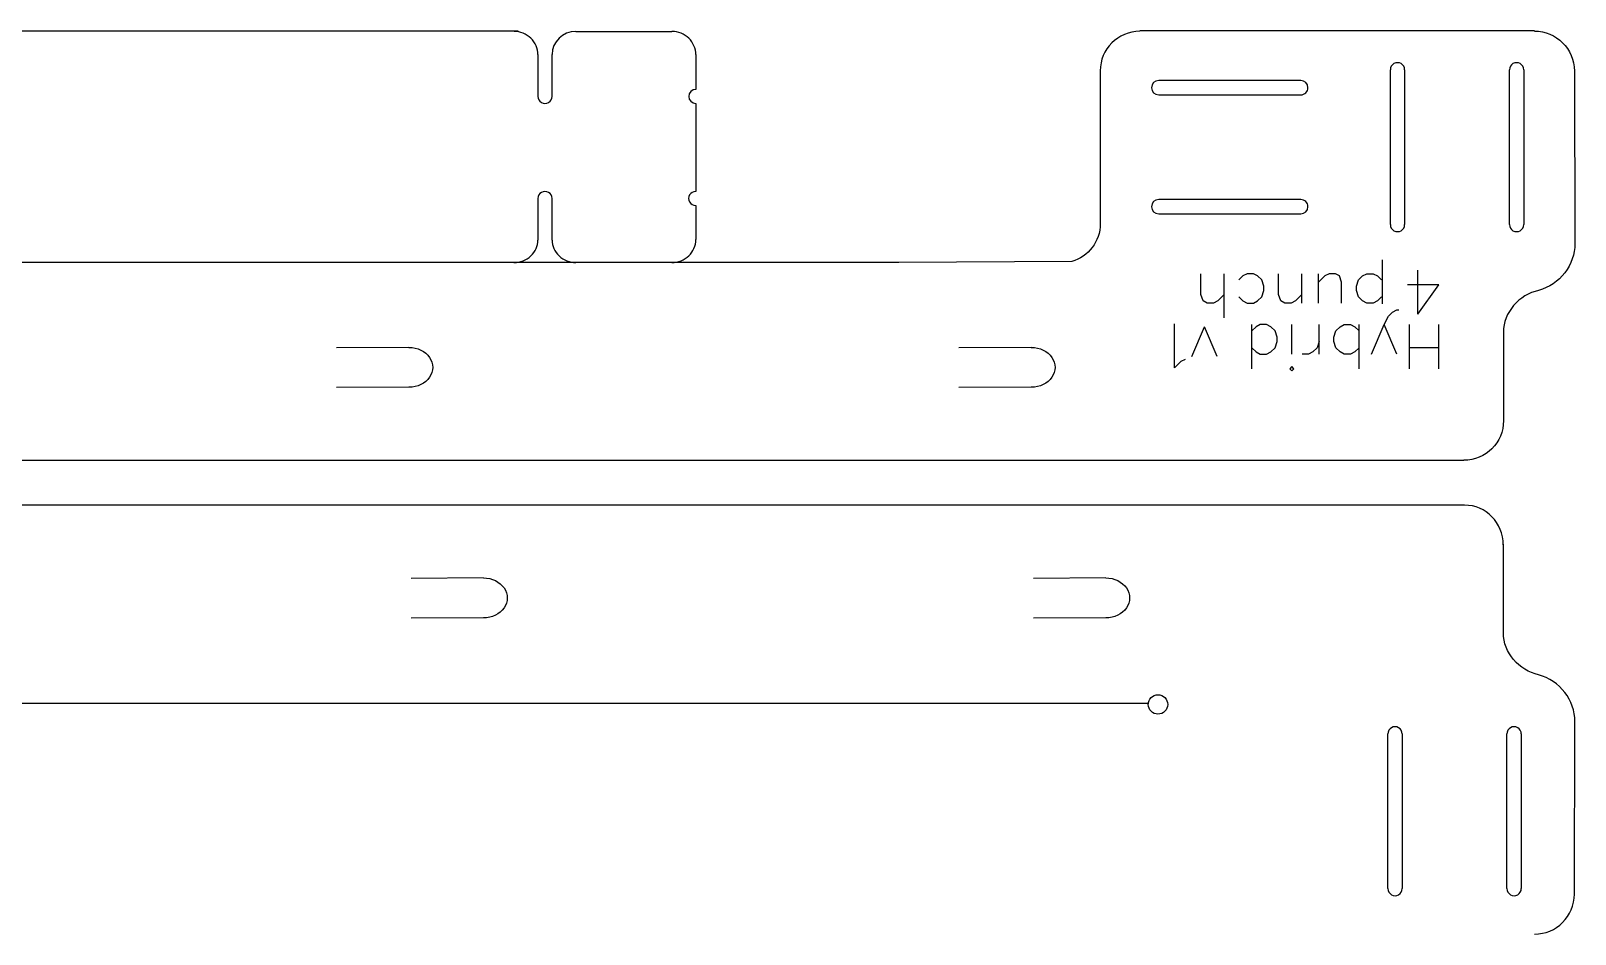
# Model space of a CAD drawing. Extents: x 6 to 576, y 64 to 1092.
# Drawn here: x 202.3 to 396.8, y 175.4 to 289.2 of the extents above; entities that cross this region are included whole.
import ezdxf

# ---------------------------------------------------------------- set-up
doc = ezdxf.new("R2010")
doc.units = 0
doc.layers.add('Layer_1', color=7, linetype='CONTINUOUS')

msp = doc.modelspace()

# ---------------------------------------------------------------- linework, layer by layer
at = {"layer": 'Layer_1', "color": 7}
for p, q in [((263.674453, 289.160745), (12.832794, 289.160745)), ((270.937646, 289.139314), (283.039476, 289.139314)), ((391.730574, 289.216361), (341.994807, 289.216361)), ((266.13694, 286.216832), (266.13694, 280.95636)), ((267.937218, 280.95636), (267.937218, 286.216832)), ((286.03993, 286.216832), (286.03993, 281.83311)), ((336.994103, 284.159856), (336.994103, 264.926314)), ((396.760091, 284.151759), (396.804092, 262.395043)), ((286.03993, 280.079637), (286.03993, 268.974201)), ((266.13694, 268.097478), (266.13694, 262.836995)), ((267.937218, 262.836995), (267.937218, 268.097478)), ((286.040883, 267.221675), (286.040883, 262.903561)), ((311.601062, 260.027805), (61.414819, 260.027805)), ((333.48041, 260.139038), (311.601062, 260.027805)), ((387.799818, 251.222456), (387.797172, 240.032988)), ((186.348227, 235.08347), (374.296331, 235.08347)), ((374.296331, 235.08347), (382.80303, 235.082941)), ((218.182693, 229.431769), (30.234591, 229.431769)), ((382.892432, 229.431769), (218.182693, 229.431769)), ((387.799818, 213.327122), (387.797172, 224.516584)), ((92.929869, 204.487435), (343.116112, 204.487435)), ((345.493869, 204.308727), (345.493869, 204.308727)), ((396.760091, 180.397823), (396.804092, 202.154524))]:
    msp.add_line(p, q, dxfattribs=at)
at = {"layer": 'Layer_1', "color": 1}
for p, q in [((373.550736, 264.805765), (373.550736, 284.305773)), ((375.350749, 284.305773), (375.350749, 264.805765)), ((388.550732, 264.805765), (388.550732, 284.305773)), ((390.350745, 284.305773), (390.350745, 264.805765)), ((362.263849, 282.955763), (344.363834, 282.955763)), ((343.463854, 282.055783), (343.463854, 282.055783)), ((344.363834, 281.155776), (362.263849, 281.155776)), ((363.163855, 282.055783), (363.163855, 282.055783)), ((343.463854, 267.055752), (343.463854, 267.055752)), ((362.263849, 267.955767), (344.363834, 267.955767)), ((363.163855, 267.055752), (363.163855, 267.055752)), ((344.363834, 266.155772), (362.263849, 266.155772)), ((249.888761, 249.317308), (240.764049, 249.270543)), ((328.301271, 249.317302), (319.176559, 249.270537)), ((249.888364, 244.2876), (240.763044, 244.264131)), ((328.300874, 244.287594), (319.175553, 244.264126)), ((259.284301, 220.251114), (250.159599, 220.204349)), ((337.69681, 220.251111), (328.572098, 220.204346)), ((259.28393, 215.221406), (250.158594, 215.197937)), ((337.696413, 215.221403), (328.571093, 215.197935)), ((373.245115, 181.09934), (373.245115, 200.599351)), ((375.045129, 200.599351), (375.045129, 181.09934)), ((388.245112, 181.09934), (388.245112, 200.599351)), ((390.045125, 200.599351), (390.045125, 181.09934))]:
    msp.add_line(p, q, dxfattribs=at)
at = {"layer": 'Layer_1', "color": 5}
for p, q in [((372.548997, 254.794209), (372.548997, 260.350454)), ((377.023101, 253.498301), (377.023101, 259.054546)), ((349.683573, 255.963779), (349.683573, 258.609607)), ((352.593989, 253.053362), (352.593989, 258.609607)), ((354.975239, 258.345023), (354.446073, 257.815857)), ((355.504406, 258.609607), (354.975239, 258.345023)), ((356.298156, 258.609607), (355.504406, 258.609607)), ((356.827323, 258.345023), (356.298156, 258.609607)), ((357.356489, 257.815857), (356.827323, 258.345023)), ((357.621073, 257.022112), (357.356489, 257.815857)), ((357.621073, 256.492945), (357.621073, 257.022112)), ((359.473156, 255.963779), (359.473156, 258.609607)), ((362.383573, 254.905445), (362.383573, 258.609607)), ((364.500239, 254.905445), (364.500239, 258.609607)), ((365.293989, 258.345023), (364.500239, 257.551273)), ((365.823156, 258.609607), (365.293989, 258.345023)), ((366.616906, 258.609607), (365.823156, 258.609607)), ((367.146073, 258.345023), (366.616906, 258.609607)), ((367.410656, 257.551273), (367.146073, 258.345023)), ((367.410656, 254.905445), (367.410656, 257.551273)), ((369.262739, 257.022112), (369.527323, 257.815857)), ((369.262739, 256.492945), (369.262739, 257.022112)), ((369.527323, 257.815857), (370.056489, 258.345023)), ((370.056489, 258.345023), (370.585656, 258.609607)), ((370.585656, 258.609607), (371.379406, 258.609607)), ((371.379406, 258.609607), (371.908573, 258.345023)), ((371.908573, 258.345023), (372.437739, 257.815857)), ((379.668934, 257.202468), (375.700184, 257.202468)), ((377.023101, 253.498301), (379.668934, 257.202468)), ((349.948156, 255.170029), (349.683573, 255.963779)), ((350.477323, 254.905445), (349.948156, 255.170029)), ((351.271073, 254.905445), (350.477323, 254.905445)), ((351.800239, 255.170029), (351.271073, 254.905445)), ((352.593989, 255.963779), (351.800239, 255.170029)), ((354.446073, 255.699195), (354.975239, 255.170029)), ((354.975239, 255.170029), (355.504406, 254.905445)), ((355.504406, 254.905445), (356.298156, 254.905445)), ((356.298156, 254.905445), (356.827323, 255.170029)), ((356.827323, 255.170029), (357.356489, 255.699195)), ((357.356489, 255.699195), (357.621073, 256.492945)), ((359.737739, 255.170029), (359.473156, 255.963779)), ((360.266906, 254.905445), (359.737739, 255.170029)), ((361.060656, 254.905445), (360.266906, 254.905445)), ((361.589823, 255.170029), (361.060656, 254.905445)), ((362.383573, 255.963779), (361.589823, 255.170029)), ((369.527323, 255.699195), (369.262739, 256.492945)), ((370.056489, 255.170029), (369.527323, 255.699195)), ((370.585656, 254.905445), (370.056489, 255.170029)), ((371.379406, 254.905445), (370.585656, 254.905445)), ((371.908573, 255.170029), (371.379406, 254.905445)), ((372.437739, 255.699195), (371.908573, 255.170029)), ((372.775004, 252.185454), (373.30417, 253.243788)), ((373.30417, 253.243788), (373.833337, 253.772954)), ((373.833337, 253.772954), (374.362504, 254.037538)), ((374.362504, 254.037538), (374.627087, 254.037538)), ((346.369852, 246.740438), (346.369852, 252.296688)), ((348.555045, 248.185862), (350.142545, 251.890029)), ((351.730045, 248.185862), (350.142545, 251.890029)), ((356.106254, 246.629204), (356.106254, 252.185454)), ((356.63542, 251.920871), (356.106254, 251.391704)), ((357.164587, 252.185454), (356.63542, 251.920871)), ((357.958337, 252.185454), (357.164587, 252.185454)), ((358.487504, 251.920871), (357.958337, 252.185454)), ((359.01667, 251.391704), (358.487504, 251.920871)), ((359.281254, 250.597954), (359.01667, 251.391704)), ((361.133337, 248.481288), (361.133337, 252.185454)), ((364.57292, 248.481288), (364.57292, 252.185454)), ((366.425004, 250.597954), (366.689587, 251.391704)), ((366.689587, 251.391704), (367.218754, 251.920871)), ((367.218754, 251.920871), (367.74792, 252.185454)), ((367.74792, 252.185454), (368.54167, 252.185454)), ((368.54167, 252.185454), (369.070837, 251.920871)), ((369.070837, 251.920871), (369.600004, 251.391704)), ((369.600004, 246.629204), (369.600004, 252.185454)), ((371.187504, 248.481288), (372.775004, 252.185454)), ((374.362504, 248.481288), (372.775004, 252.185454)), ((375.950004, 246.629204), (375.950004, 252.185454)), ((379.65417, 246.629204), (379.65417, 252.185454)), ((356.106254, 249.275038), (356.63542, 248.745871)), ((358.487504, 248.745871), (359.01667, 249.275038)), ((359.01667, 249.275038), (359.281254, 250.068788)), ((359.281254, 250.068788), (359.281254, 250.597954)), ((364.308337, 249.275038), (363.77917, 248.745871)), ((364.57292, 250.068788), (364.308337, 249.275038)), ((366.425004, 250.068788), (366.425004, 250.597954)), ((366.689587, 249.275038), (366.425004, 250.068788)), ((367.218754, 248.745871), (366.689587, 249.275038)), ((369.600004, 249.275038), (369.070837, 248.745871)), ((379.65417, 249.275038), (375.950004, 249.275038)), ((347.163602, 247.534188), (346.369852, 246.740438)), ((347.692768, 247.798771), (347.163602, 247.534188)), ((356.63542, 248.745871), (357.164587, 248.481288)), ((357.164587, 248.481288), (357.958337, 248.481288)), ((357.958337, 248.481288), (358.487504, 248.745871)), ((363.250004, 248.481288), (362.456254, 248.481288)), ((363.77917, 248.745871), (363.250004, 248.481288)), ((367.74792, 248.481288), (367.218754, 248.745871)), ((368.54167, 248.481288), (367.74792, 248.481288)), ((369.070837, 248.745871), (368.54167, 248.481288)), ((361.133337, 246.893788), (360.868754, 246.629204)), ((360.868754, 246.629204), (361.133337, 246.364621)), ((361.39792, 246.629204), (361.133337, 246.893788)), ((361.133337, 246.364621), (361.39792, 246.629204))]:
    msp.add_line(p, q, dxfattribs=at)
at = {"layer": 'Layer_1', "color": 7}
for points in [[(265.258126, 288.283343), (264.695429, 288.831415), (263.932248, 289.139317), (263.136475, 289.139314)], [(266.13694, 286.216832), (266.136942, 286.991924), (265.820823, 287.735271), (265.258126, 288.283343)], [(270.937646, 289.139314), (269.280549, 289.139301), (267.937215, 287.830864), (267.937218, 286.216832)], [(285.16112, 288.283339), (284.598425, 288.831411), (283.835247, 289.139315), (283.039476, 289.139314)], [(286.03993, 286.216832), (286.039932, 286.991922), (285.723814, 287.735268), (285.16112, 288.283339)], [(341.99449, 289.16011), (339.224461, 289.16011), (336.994103, 286.929858), (336.994103, 284.159856)], [(391.698136, 289.194638), (394.468138, 289.194638), (396.698338, 286.964412), (396.760091, 284.151759)], [(266.13694, 280.95636), (266.13694, 280.643129), (266.308506, 280.353691), (266.58701, 280.197075)], [(266.58701, 280.197075), (266.865514, 280.04046), (267.208645, 280.04046), (267.487149, 280.197075)], [(267.487149, 280.197075), (267.765653, 280.353691), (267.937218, 280.643129), (267.937218, 280.95636)], [(286.03993, 281.83311), (285.544255, 281.831114), (285.143514, 281.439171), (285.143514, 280.956373)], [(285.143514, 280.956373), (285.143514, 280.473575), (285.544255, 280.081632), (286.03993, 280.079637)], [(266.58701, 268.856762), (266.308506, 268.700146), (266.13694, 268.410709), (266.13694, 268.097478)], [(267.487149, 268.856762), (267.208645, 269.013378), (266.865514, 269.013378), (266.58701, 268.856762)], [(267.937218, 268.097478), (267.937218, 268.410709), (267.765653, 268.700146), (267.487149, 268.856762)], [(285.26039, 268.535829), (285.099596, 268.264564), (285.099596, 267.930351), (285.26039, 267.659086)], [(286.03993, 268.974201), (285.718343, 268.974201), (285.421184, 268.807095), (285.26039, 268.535829)], [(285.26039, 267.659086), (285.421184, 267.387821), (285.718343, 267.220715), (286.03993, 267.220715)], [(336.999077, 264.926314), (336.999077, 262.649807), (335.491693, 260.741209), (333.417386, 260.132278)], [(265.257036, 260.848196), (265.820074, 261.376296), (266.136386, 262.092554), (266.136385, 262.8394)], [(267.937747, 262.8394), (267.937746, 262.092551), (268.25406, 261.376291), (268.817102, 260.84819)], [(285.161513, 260.867978), (285.724565, 261.407847), (286.040884, 262.140069), (286.040883, 262.903561)], [(263.134094, 260.023413), (263.930352, 260.023412), (264.693997, 260.320095), (265.257036, 260.848196)], [(268.817102, 260.84819), (269.380144, 260.32009), (270.143793, 260.023408), (270.940054, 260.023413)], [(283.038524, 260.024818), (283.834798, 260.024814), (284.598461, 260.328108), (285.161513, 260.867978)], [(396.804092, 262.395043), (396.82764, 259.778366), (394.903484, 257.186693), (392.230663, 256.50719)], [(392.230663, 256.50719), (389.777975, 255.948576), (387.768491, 253.728774), (387.799818, 251.222456)], [(387.803496, 240.083749), (387.803496, 237.313728), (385.573826, 235.084018), (382.803797, 235.084018)], [(387.773492, 224.430483), (387.773492, 227.201366), (385.596739, 229.431769), (382.892432, 229.431769)], [(392.230663, 208.042376), (389.777975, 208.601002), (387.768491, 210.820795), (387.799818, 213.327122)], [(396.804092, 202.154524), (396.82764, 204.771211), (394.903484, 207.362881), (392.230663, 208.042376)], [(343.046711, 204.308727), (343.046712, 204.984486), (343.594518, 205.532298), (344.270277, 205.532306)], [(344.270277, 203.085148), (343.594518, 203.085156), (343.046712, 203.632969), (343.046711, 204.308727)], [(344.270277, 205.532306), (344.594793, 205.532309), (344.906018, 205.403399), (345.135486, 205.173933)], [(345.135486, 205.173933), (345.364955, 204.944467), (345.493869, 204.633243), (345.493869, 204.308727)], [(345.493869, 204.308727), (345.493869, 203.984212), (345.364955, 203.672988), (345.135486, 203.443522)], [(345.135486, 203.443522), (344.906018, 203.214056), (344.594793, 203.085145), (344.270277, 203.085148)], [(391.698136, 175.354944), (394.468138, 175.354944), (396.698338, 177.58517), (396.760091, 180.397823)]]:
    msp.add_open_spline(points, degree=3, dxfattribs=at)
at = {"layer": 'Layer_1', "color": 1}
for points in [[(374.000739, 285.085202), (373.722276, 284.924431), (373.550736, 284.627315), (373.550736, 284.305773)], [(374.900746, 285.085202), (374.622283, 285.245973), (374.279202, 285.245973), (374.000739, 285.085202)], [(375.350749, 284.305773), (375.350749, 284.627315), (375.179209, 284.924431), (374.900746, 285.085202)], [(389.000735, 285.085202), (388.722272, 284.924431), (388.550732, 284.627315), (388.550732, 284.305773)], [(389.900742, 285.085202), (389.622279, 285.245973), (389.279198, 285.245973), (389.000735, 285.085202)], [(390.350745, 284.305773), (390.350745, 284.627315), (390.179205, 284.924431), (389.900742, 285.085202)], [(344.363834, 282.955763), (343.866793, 282.955752), (343.463865, 282.552824), (343.463854, 282.055783)], [(363.163855, 282.055783), (363.163844, 282.552834), (362.7609, 282.955767), (362.263849, 282.955763)], [(343.463854, 282.055783), (343.46385, 281.558732), (343.866783, 281.155787), (344.363834, 281.155776)], [(362.263849, 281.155776), (362.502546, 281.155775), (362.731467, 281.250596), (362.900252, 281.41938)], [(362.900252, 281.41938), (363.069036, 281.588165), (363.163857, 281.817086), (363.163855, 282.055783)], [(344.363834, 267.955767), (343.86678, 267.955756), (343.463846, 267.552806), (343.463854, 267.055752)], [(343.463854, 267.055752), (343.463865, 266.558711), (343.866793, 266.155783), (344.363834, 266.155772)], [(362.900254, 267.69216), (362.73147, 267.860946), (362.502547, 267.955769), (362.263849, 267.955767)], [(362.263849, 266.155772), (362.7609, 266.155768), (363.163844, 266.558701), (363.163855, 267.055752)], [(363.163855, 267.055752), (363.163859, 267.294451), (363.069039, 267.523374), (362.900254, 267.69216)], [(373.550736, 264.805765), (373.550736, 264.484223), (373.722276, 264.187107), (374.000739, 264.026336)], [(374.900746, 264.026336), (375.179209, 264.187107), (375.350749, 264.484223), (375.350749, 264.805765)], [(388.550732, 264.805765), (388.550732, 264.484223), (388.722272, 264.187107), (389.000735, 264.026336)], [(389.900742, 264.026336), (390.179205, 264.187107), (390.350745, 264.484223), (390.350745, 264.805765)], [(374.000739, 264.026336), (374.279202, 263.865565), (374.622283, 263.865565), (374.900746, 264.026336)], [(389.000735, 264.026336), (389.279198, 263.865565), (389.622279, 263.865565), (389.900742, 264.026336)], [(249.890058, 249.317297), (250.962996, 249.317297), (251.954363, 248.837951), (252.490806, 248.059825)], [(328.302594, 249.317289), (329.375505, 249.317289), (330.366873, 248.837946), (330.903315, 248.059817)], [(252.490806, 248.059825), (253.027275, 247.281696), (253.027275, 246.323007), (252.490806, 245.544881)], [(330.903315, 248.059817), (331.439785, 247.281691), (331.439785, 246.323002), (330.903315, 245.544873)], [(252.490806, 245.544881), (251.954363, 244.766752), (250.962943, 244.2876), (249.890031, 244.2876)], [(330.903315, 245.544873), (330.366873, 244.766744), (329.375453, 244.287594), (328.302541, 244.287594)], [(259.285624, 220.251103), (260.358535, 220.251103), (261.349903, 219.771758), (261.886372, 218.993631)], [(337.698133, 220.251101), (338.771045, 220.251101), (339.762412, 219.771755), (340.298855, 218.993629)], [(261.886372, 218.993631), (262.422815, 218.215505), (262.422815, 217.256814), (261.886372, 216.478687)], [(340.298855, 218.993629), (340.835324, 218.215502), (340.835324, 217.256811), (340.298855, 216.478682)], [(261.886372, 216.478687), (261.349903, 215.700558), (260.358483, 215.221406), (259.285571, 215.221406)], [(340.298855, 216.478682), (339.762412, 215.700556), (338.770992, 215.221403), (337.69808, 215.221403)], [(373.695119, 201.37878), (373.416656, 201.218009), (373.245115, 200.920892), (373.245115, 200.599351)], [(374.595125, 201.37878), (374.316662, 201.53955), (373.973582, 201.53955), (373.695119, 201.37878)], [(375.045129, 200.599351), (375.045129, 200.920892), (374.873588, 201.218009), (374.595125, 201.37878)], [(388.695115, 201.37878), (388.416652, 201.218009), (388.245112, 200.920892), (388.245112, 200.599351)], [(389.595122, 201.37878), (389.316659, 201.53955), (388.973578, 201.53955), (388.695115, 201.37878)], [(390.045125, 200.599351), (390.045125, 200.920892), (389.873585, 201.218009), (389.595122, 201.37878)], [(373.245115, 181.09934), (373.245115, 180.777798), (373.416656, 180.480682), (373.695119, 180.319911)], [(374.595125, 180.319911), (374.873588, 180.480682), (375.045129, 180.777798), (375.045129, 181.09934)], [(388.245112, 181.09934), (388.245112, 180.777798), (388.416652, 180.480682), (388.695115, 180.319911)], [(389.595122, 180.319911), (389.873585, 180.480682), (390.045125, 180.777798), (390.045125, 181.09934)], [(373.695119, 180.319911), (373.973582, 180.15914), (374.316662, 180.15914), (374.595125, 180.319911)], [(388.695115, 180.319911), (388.973578, 180.15914), (389.316659, 180.15914), (389.595122, 180.319911)]]:
    msp.add_open_spline(points, degree=3, dxfattribs=at)

doc.saveas('drawing.dxf')
